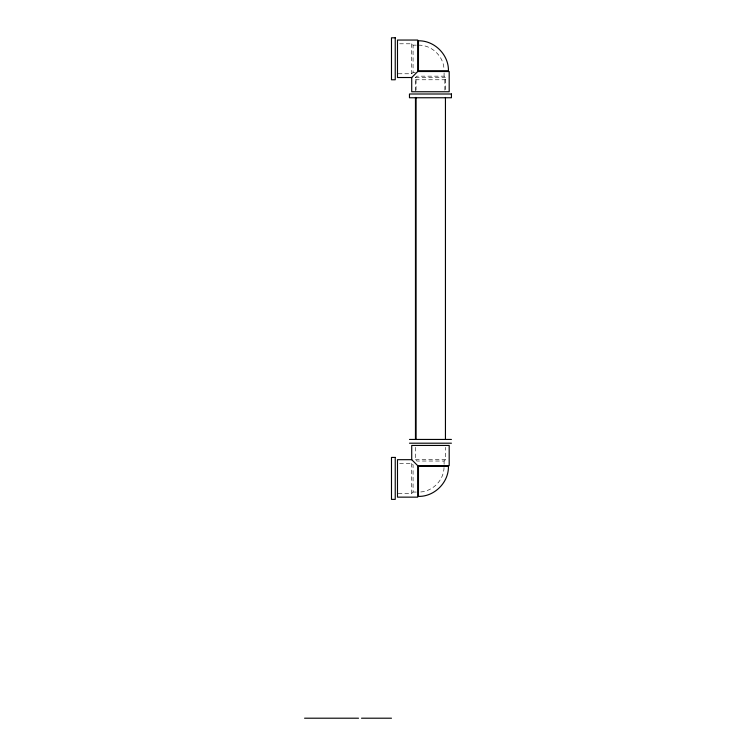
<?xml version="1.0" encoding="UTF-8"?>
<svg xmlns="http://www.w3.org/2000/svg" width="756" height="756" viewBox="0 0 756 756"><rect width="100%" height="100%" fill="white"/><g stroke="black" fill="none" stroke-linecap="round" stroke-linejoin="round"><path stroke-width="0.57" stroke-dasharray="3.78 2.83" d="M444.018 467.539C443.81 480.835 431.723 492.307 418.465 492.052M398.232 73.767L411.718 73.767L413.069 72.415L413.069 45.143L411.718 43.791L398.232 43.791M415.469 91.003L415.469 77.518L416.811 76.167L444.093 76.167L445.445 77.518L445.445 91.003M398.232 493.394L411.718 493.394L413.069 492.052L413.069 464.77L411.718 463.428L398.232 463.428M415.469 447.316L415.469 459.676L416.811 461.028L444.093 461.028L445.445 459.676L445.445 447.316M413.069 45.143L416.31 45.143M413.069 72.415L415.346 72.415M415.469 77.518L445.445 77.518M415.469 79.767L445.445 79.767M415.469 459.676L445.445 459.676M413.069 492.052L416.31 492.052M418.465 45.143C430.948 44.944 442.44 55.018 443.876 67.426M444.84 79.767L444.84 90.38M444.093 72.926L444.093 76.167M444.093 461.028L444.093 464.26M416.065 79.767L416.065 90.38M411.718 43.791L411.718 73.767M411.718 463.428L411.718 493.394"/><path stroke-width="1.13" d="M411.718 77.518L397.486 77.518L397.486 40.049L417.718 40.049L417.718 71.518L449.187 71.518L449.187 91.75L411.718 91.75L411.718 77.518L418.465 70.771L418.465 40.796C434.483 40.465 448.771 54.753 448.44 70.771L418.465 70.771M409.469 439.444L451.436 439.444M409.469 443.196L451.436 443.196M411.718 459.676L397.486 459.676L397.486 497.146L417.718 497.146L417.718 465.677L449.187 465.677L449.187 445.445L411.718 445.445L411.718 459.676L418.465 466.424L448.44 466.424C448.771 482.441 434.483 496.73 418.465 496.399L418.465 466.424M304.564 718.2L358.514 718.2M361.519 718.2L391.485 718.2M445.445 97.448L445.445 439.444M416.065 97.448L416.065 439.444M415.469 97.448L415.469 439.444M395.237 37.8L391.485 37.8L391.485 79.767L395.237 79.767L395.237 37.8M451.436 93.999L409.469 93.999L409.469 97.751L451.436 97.751L451.436 93.999M395.237 457.427L391.485 457.427L391.485 499.395L395.237 499.395L395.237 457.427"/></g></svg>
